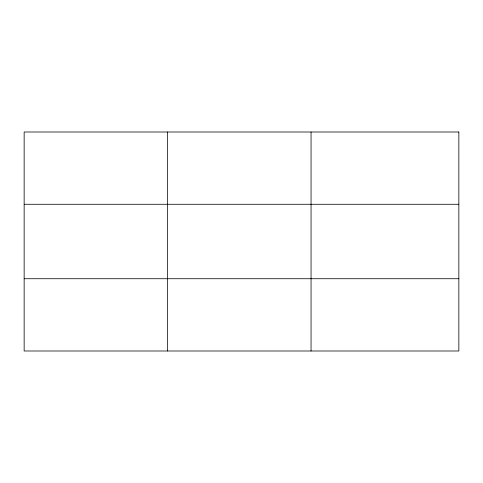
<?xml version="1.0" encoding="UTF-8"?>
<svg xmlns="http://www.w3.org/2000/svg" width="483" height="483" viewBox="0 0 483 483"><rect width="100%" height="100%" fill="white"/><g stroke="black" fill="none" stroke-linecap="round" stroke-linejoin="round"><path stroke-width="0.72" d="M167.601 350.996L167.601 132.004M311.052 350.996L311.052 132.004M24.15 204.273L458.85 204.273M24.15 278.727L458.85 278.727M458.85 132.004L458.85 350.996L24.15 350.996L24.15 132.004L458.85 132.004"/></g></svg>
